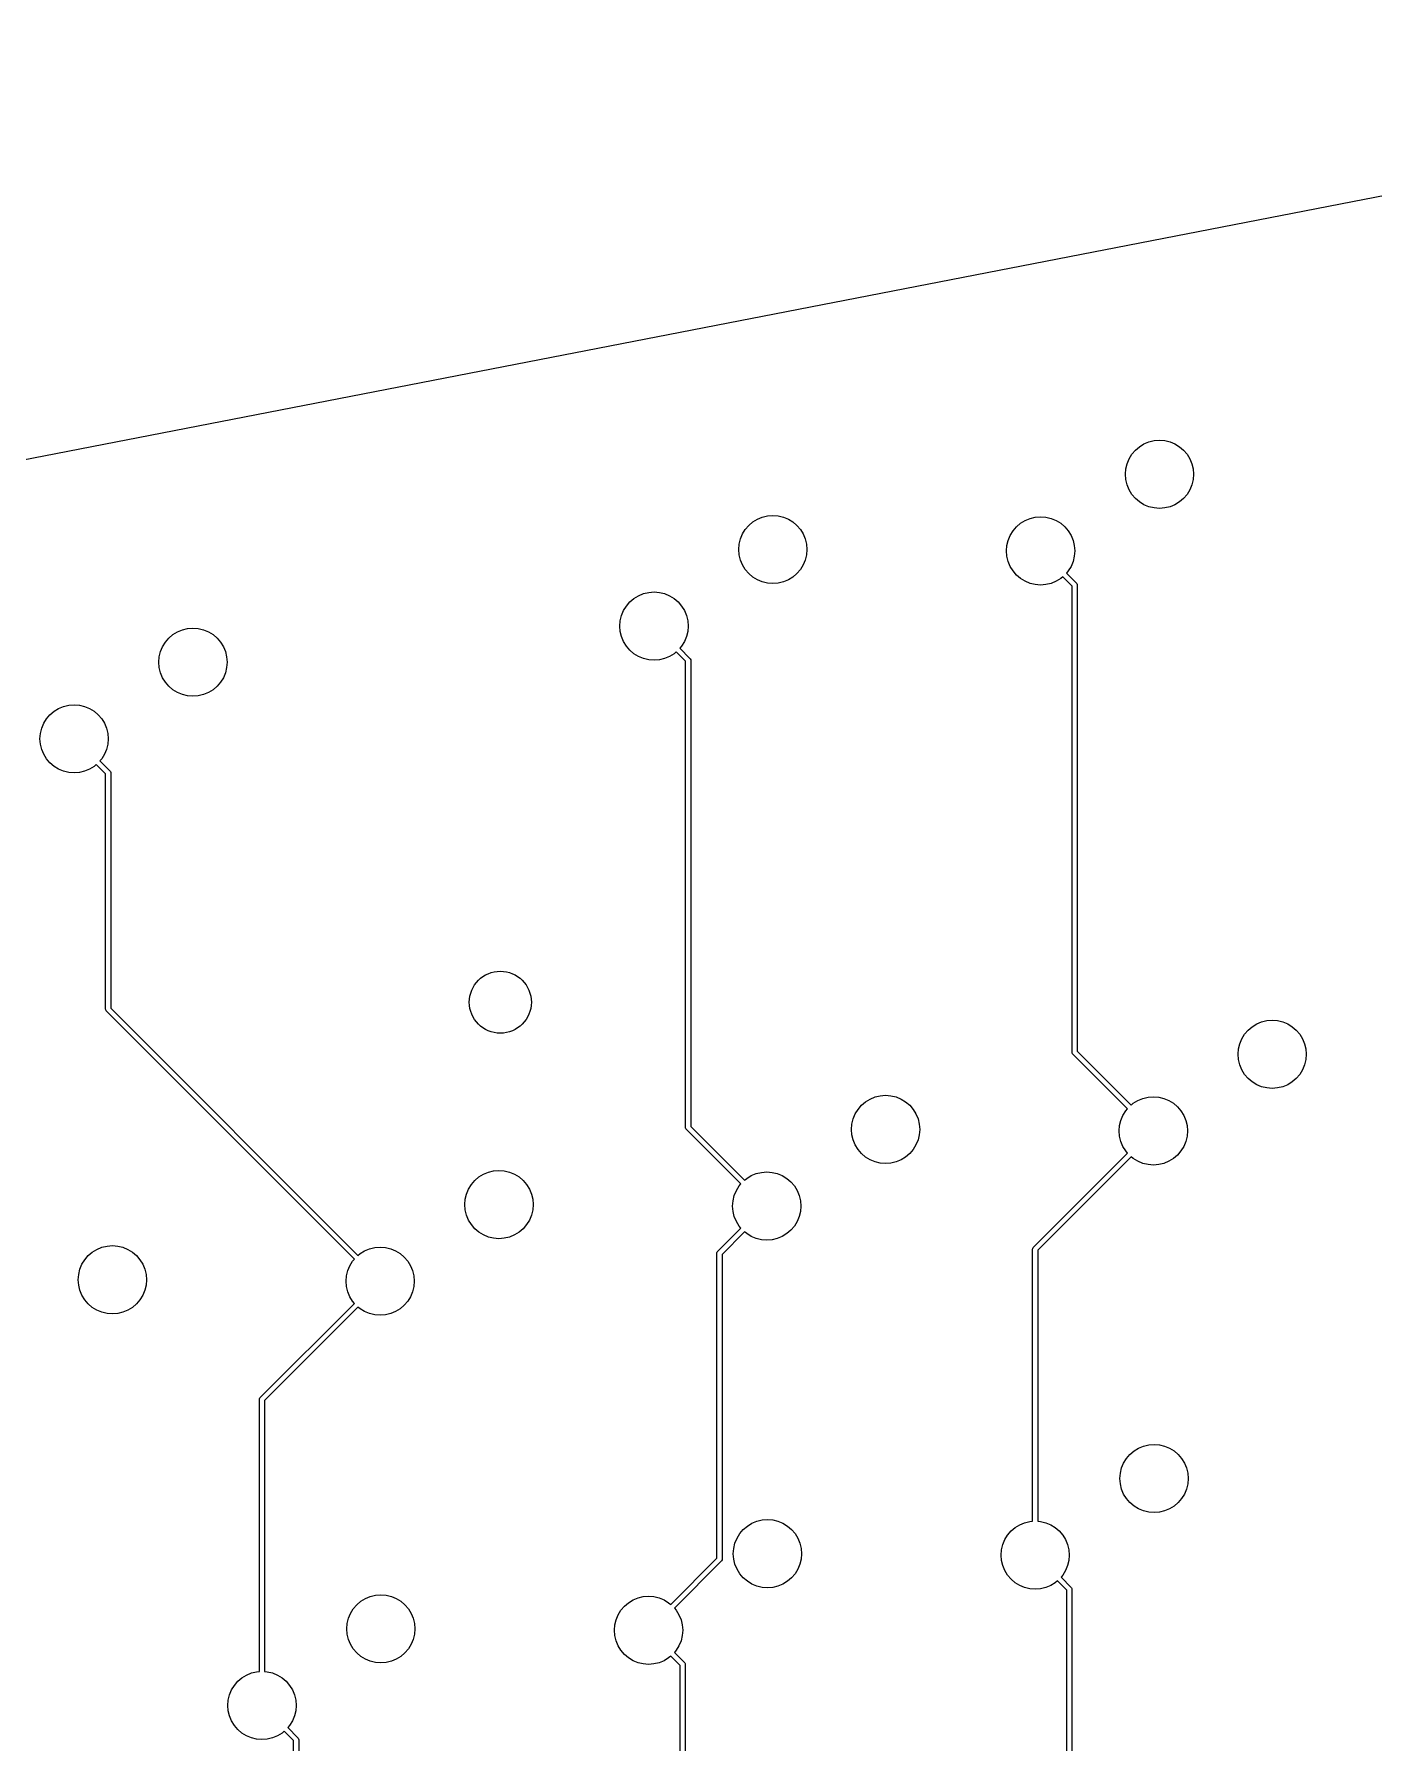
# Model space of a CAD drawing. Extents: x 101 to 518, y -308 to -134.
# Drawn here: x 319.3 to 384.1, y -217 to -134.4 of the extents above; entities that cross this region are included whole.
import ezdxf

# ---------------------------------------------------------------- set-up
doc = ezdxf.new("R2010")
doc.units = 0
doc.layers.add('BLACK', color=7, linetype='CONTINUOUS')

msp = doc.modelspace()

# ---------------------------------------------------------------- linework, layer by layer
at = {"layer": 'BLACK', "linetype": 'CONTINUOUS'}
for p, q in [((424.711961, -134.376322), (268.442894, -164.75692)), ((372.35798, -154.692751), (372.526132, -154.495871)), ((372.526132, -154.495871), (372.723012, -154.327719)), ((372.723012, -154.327719), (372.943774, -154.192436)), ((372.943774, -154.192436), (373.18298, -154.093354)), ((373.18298, -154.093354), (373.434741, -154.032911)), ((373.434741, -154.032911), (373.692858, -154.012597)), ((373.692858, -154.012597), (373.950975, -154.032911)), ((373.950975, -154.032911), (374.202736, -154.093354)), ((374.202736, -154.093354), (374.441942, -154.192436)), ((374.441942, -154.192436), (374.662704, -154.327719)), ((374.662704, -154.327719), (374.859584, -154.495871)), ((374.859584, -154.495871), (375.027736, -154.692751)), ((372.063172, -155.40448), (372.123615, -155.152719)), ((372.123615, -155.152719), (372.222697, -154.913513)), ((372.222697, -154.913513), (372.35798, -154.692751)), ((375.027736, -154.692751), (375.163019, -154.913513)), ((375.163019, -154.913513), (375.262101, -155.152719)), ((375.262101, -155.152719), (375.322544, -155.40448)), ((372.042858, -155.662597), (372.063172, -155.40448)), ((372.063172, -155.920714), (372.042858, -155.662597)), ((372.123615, -156.172475), (372.063172, -155.920714)), ((372.222697, -156.411681), (372.123615, -156.172475)), ((375.262101, -156.172475), (375.163019, -156.411681)), ((375.322544, -155.920714), (375.262101, -156.172475)), ((375.322544, -155.40448), (375.342858, -155.662597)), ((375.342858, -155.662597), (375.322544, -155.920714)), ((372.35798, -156.632443), (372.222697, -156.411681)), ((372.526132, -156.829323), (372.35798, -156.632443)), ((372.723012, -156.997475), (372.526132, -156.829323)), ((372.943774, -157.132758), (372.723012, -156.997475)), ((374.662704, -156.997475), (374.441942, -157.132758)), ((374.859584, -156.829323), (374.662704, -156.997475)), ((375.027736, -156.632443), (374.859584, -156.829323)), ((375.163019, -156.411681), (375.027736, -156.632443)), ((354.023014, -157.962631), (354.243776, -157.827348)), ((354.243776, -157.827348), (354.482982, -157.728266)), ((354.482982, -157.728266), (354.734743, -157.667823)), ((354.734743, -157.667823), (354.99286, -157.647509)), ((354.99286, -157.647509), (355.250977, -157.667823)), ((355.250977, -157.667823), (355.502738, -157.728266)), ((355.502738, -157.728266), (355.741944, -157.827348)), ((355.741944, -157.827348), (355.962706, -157.962631)), ((367.195097, -157.897406), (367.434303, -157.798324)), ((367.434303, -157.798324), (367.686064, -157.737881)), ((367.686064, -157.737881), (367.944181, -157.717567)), ((367.944181, -157.717567), (368.202298, -157.737881)), ((368.202298, -157.737881), (368.454059, -157.798324)), ((368.454059, -157.798324), (368.693265, -157.897406)), ((373.18298, -157.23184), (372.943774, -157.132758)), ((373.434741, -157.292283), (373.18298, -157.23184)), ((373.692858, -157.312597), (373.434741, -157.292283)), ((373.950975, -157.292283), (373.692858, -157.312597)), ((374.202736, -157.23184), (373.950975, -157.292283)), ((374.441942, -157.132758), (374.202736, -157.23184)), ((353.423617, -158.787631), (353.522699, -158.548425)), ((353.522699, -158.548425), (353.657982, -158.327663)), ((353.657982, -158.327663), (353.826134, -158.130783)), ((353.826134, -158.130783), (354.023014, -157.962631)), ((355.962706, -157.962631), (356.159586, -158.130783)), ((356.159586, -158.130783), (356.327738, -158.327663)), ((356.327738, -158.327663), (356.463021, -158.548425)), ((356.463021, -158.548425), (356.562103, -158.787631)), ((366.374938, -158.857689), (366.47402, -158.618483)), ((366.47402, -158.618483), (366.609303, -158.397721)), ((366.609303, -158.397721), (366.777455, -158.200841)), ((366.777455, -158.200841), (366.974335, -158.032689)), ((366.974335, -158.032689), (367.195097, -157.897406)), ((368.693265, -157.897406), (368.914027, -158.032689)), ((368.914027, -158.032689), (369.110907, -158.200841)), ((369.110907, -158.200841), (369.279059, -158.397721)), ((369.279059, -158.397721), (369.414342, -158.618483)), ((369.414342, -158.618483), (369.513424, -158.857689)), ((353.34286, -159.297509), (353.363174, -159.039392)), ((353.363174, -159.555626), (353.34286, -159.297509)), ((353.363174, -159.039392), (353.423617, -158.787631)), ((356.562103, -158.787631), (356.622546, -159.039392)), ((356.622546, -159.039392), (356.64286, -159.297509)), ((356.64286, -159.297509), (356.622546, -159.555626)), ((366.294181, -159.367567), (366.314495, -159.10945)), ((366.314495, -159.625684), (366.294181, -159.367567)), ((366.314495, -159.10945), (366.374938, -158.857689)), ((369.513424, -158.857689), (369.573867, -159.10945)), ((369.573867, -159.10945), (369.594181, -159.367567)), ((369.594181, -159.367567), (369.573867, -159.625684)), ((353.423617, -159.807387), (353.363174, -159.555626)), ((353.522699, -160.046593), (353.423617, -159.807387)), ((353.657982, -160.267355), (353.522699, -160.046593)), ((353.826134, -160.464235), (353.657982, -160.267355)), ((356.327738, -160.267355), (356.159586, -160.464235)), ((356.463021, -160.046593), (356.327738, -160.267355)), ((356.562103, -159.807387), (356.463021, -160.046593)), ((356.622546, -159.555626), (356.562103, -159.807387)), ((366.374938, -159.877445), (366.314495, -159.625684)), ((366.47402, -160.116651), (366.374938, -159.877445)), ((366.609303, -160.337413), (366.47402, -160.116651)), ((369.414342, -160.116651), (369.279059, -160.337413)), ((369.513424, -159.877445), (369.414342, -160.116651)), ((369.573867, -159.625684), (369.513424, -159.877445)), ((354.023014, -160.632387), (353.826134, -160.464235)), ((354.243776, -160.76767), (354.023014, -160.632387)), ((354.482982, -160.866752), (354.243776, -160.76767)), ((354.734743, -160.927195), (354.482982, -160.866752)), ((354.99286, -160.947509), (354.734743, -160.927195)), ((355.250977, -160.927195), (354.99286, -160.947509)), ((355.502738, -160.866752), (355.250977, -160.927195)), ((355.741944, -160.76767), (355.502738, -160.866752)), ((355.962706, -160.632387), (355.741944, -160.76767)), ((356.159586, -160.464235), (355.962706, -160.632387)), ((366.777455, -160.534293), (366.609303, -160.337413)), ((366.974335, -160.702445), (366.777455, -160.534293)), ((367.195097, -160.837728), (366.974335, -160.702445)), ((367.434303, -160.93681), (367.195097, -160.837728)), ((367.686064, -160.997253), (367.434303, -160.93681)), ((367.944181, -161.017567), (367.686064, -160.997253)), ((368.202298, -160.997253), (367.944181, -161.017567)), ((368.454059, -160.93681), (368.202298, -160.997253)), ((368.693265, -160.837728), (368.454059, -160.93681)), ((368.914027, -160.702445), (368.693265, -160.837728)), ((369.015562, -160.615725), (368.914027, -160.702445)), ((369.469181, -161.069343), (369.015562, -160.615725)), ((369.279059, -160.337413), (369.192339, -160.438948)), ((369.192339, -160.438948), (369.682569, -160.929178)), ((369.469181, -183.615197), (369.469181, -161.069343)), ((369.682569, -160.929178), (369.698114, -160.94812)), ((369.698114, -160.94812), (369.698115, -160.948121)), ((369.698115, -160.948121), (369.716779, -160.993181)), ((369.716779, -160.993181), (369.719181, -161.017567)), ((369.719181, -161.017567), (369.719181, -183.563421)), ((347.909305, -162.032633), (348.077457, -161.835753)), ((348.077457, -161.835753), (348.274337, -161.667601)), ((348.274337, -161.667601), (348.495099, -161.532318)), ((348.495099, -161.532318), (348.734305, -161.433236)), ((348.734305, -161.433236), (348.986066, -161.372793)), ((348.986066, -161.372793), (349.244183, -161.352479)), ((349.244183, -161.352479), (349.5023, -161.372793)), ((349.5023, -161.372793), (349.754061, -161.433236)), ((349.754061, -161.433236), (349.993267, -161.532318)), ((349.993267, -161.532318), (350.214029, -161.667601)), ((350.214029, -161.667601), (350.410909, -161.835753)), ((350.410909, -161.835753), (350.579061, -162.032633)), ((347.594183, -163.002479), (347.614497, -162.744362)), ((347.614497, -162.744362), (347.67494, -162.492601)), ((347.67494, -162.492601), (347.774022, -162.253395)), ((347.774022, -162.253395), (347.909305, -162.032633)), ((350.579061, -162.032633), (350.714344, -162.253395)), ((350.714344, -162.253395), (350.813426, -162.492601)), ((350.813426, -162.492601), (350.873869, -162.744362)), ((350.873869, -162.744362), (350.894183, -163.002479)), ((325.607985, -163.78003), (325.776137, -163.58315)), ((325.776137, -163.58315), (325.973017, -163.414998)), ((325.973017, -163.414998), (326.193779, -163.279715)), ((326.193779, -163.279715), (326.432985, -163.180633)), ((326.432985, -163.180633), (326.684746, -163.12019)), ((326.684746, -163.12019), (326.942863, -163.099876)), ((326.942863, -163.099876), (327.20098, -163.12019)), ((327.20098, -163.12019), (327.452741, -163.180633)), ((327.452741, -163.180633), (327.691947, -163.279715)), ((327.691947, -163.279715), (327.912709, -163.414998)), ((327.912709, -163.414998), (328.109589, -163.58315)), ((328.109589, -163.58315), (328.277741, -163.78003)), ((347.614497, -163.260596), (347.594183, -163.002479)), ((347.67494, -163.512357), (347.614497, -163.260596)), ((347.774022, -163.751563), (347.67494, -163.512357)), ((350.813426, -163.512357), (350.714344, -163.751563)), ((350.873869, -163.260596), (350.813426, -163.512357)), ((350.894183, -163.002479), (350.873869, -163.260596)), ((325.313177, -164.491759), (325.37362, -164.239998)), ((325.37362, -164.239998), (325.472702, -164.000792)), ((325.472702, -164.000792), (325.607985, -163.78003)), ((328.277741, -163.78003), (328.413024, -164.000792)), ((328.413024, -164.000792), (328.512106, -164.239998)), ((328.512106, -164.239998), (328.572549, -164.491759)), ((347.909305, -163.972325), (347.774022, -163.751563)), ((348.077457, -164.169205), (347.909305, -163.972325)), ((348.274337, -164.337357), (348.077457, -164.169205)), ((348.495099, -164.47264), (348.274337, -164.337357)), ((350.214029, -164.337357), (349.993267, -164.47264)), ((350.315564, -164.250637), (350.214029, -164.337357)), ((350.769183, -164.704255), (350.315564, -164.250637)), ((350.579061, -163.972325), (350.492341, -164.07386)), ((350.492341, -164.07386), (350.982571, -164.56409)), ((350.714344, -163.751563), (350.579061, -163.972325)), ((325.292863, -164.749876), (325.313177, -164.491759)), ((325.313177, -165.007993), (325.292863, -164.749876)), ((325.37362, -165.259754), (325.313177, -165.007993)), ((325.472702, -165.49896), (325.37362, -165.259754)), ((328.512106, -165.259754), (328.413024, -165.49896)), ((328.572549, -165.007993), (328.512106, -165.259754)), ((328.572549, -164.491759), (328.592863, -164.749876)), ((328.592863, -164.749876), (328.572549, -165.007993)), ((348.734305, -164.571722), (348.495099, -164.47264)), ((348.986066, -164.632165), (348.734305, -164.571722)), ((349.244183, -164.652479), (348.986066, -164.632165)), ((349.5023, -164.632165), (349.244183, -164.652479)), ((349.754061, -164.571722), (349.5023, -164.632165)), ((349.993267, -164.47264), (349.754061, -164.571722)), ((350.769183, -187.250109), (350.769183, -164.704255)), ((350.982571, -164.56409), (350.998116, -164.583032)), ((350.998116, -164.583032), (350.998117, -164.583033)), ((350.998117, -164.583033), (351.016781, -164.628093)), ((351.016781, -164.628093), (351.019183, -164.652479)), ((351.019183, -164.652479), (351.019183, -187.198333)), ((325.607985, -165.719722), (325.472702, -165.49896)), ((325.776137, -165.916602), (325.607985, -165.719722)), ((325.973017, -166.084754), (325.776137, -165.916602)), ((326.193779, -166.220037), (325.973017, -166.084754)), ((327.912709, -166.084754), (327.691947, -166.220037)), ((328.109589, -165.916602), (327.912709, -166.084754)), ((328.277741, -165.719722), (328.109589, -165.916602)), ((328.413024, -165.49896), (328.277741, -165.719722)), ((320.445102, -166.984685), (320.684308, -166.885603)), ((320.684308, -166.885603), (320.936069, -166.82516)), ((320.936069, -166.82516), (321.194186, -166.804846)), ((321.194186, -166.804846), (321.452303, -166.82516)), ((321.452303, -166.82516), (321.704064, -166.885603)), ((321.704064, -166.885603), (321.94327, -166.984685)), ((326.432985, -166.319119), (326.193779, -166.220037)), ((326.684746, -166.379562), (326.432985, -166.319119)), ((326.942863, -166.399876), (326.684746, -166.379562)), ((327.20098, -166.379562), (326.942863, -166.399876)), ((327.452741, -166.319119), (327.20098, -166.379562)), ((327.691947, -166.220037), (327.452741, -166.319119)), ((319.624943, -167.944968), (319.724025, -167.705762)), ((319.724025, -167.705762), (319.859308, -167.485)), ((319.859308, -167.485), (320.02746, -167.28812)), ((320.02746, -167.28812), (320.22434, -167.119968)), ((320.22434, -167.119968), (320.445102, -166.984685)), ((321.94327, -166.984685), (322.164032, -167.119968)), ((322.164032, -167.119968), (322.360912, -167.28812)), ((322.360912, -167.28812), (322.529064, -167.485)), ((322.529064, -167.485), (322.664347, -167.705762)), ((322.664347, -167.705762), (322.763429, -167.944968)), ((319.544186, -168.454846), (319.5645, -168.196729)), ((319.5645, -168.712963), (319.544186, -168.454846)), ((319.5645, -168.196729), (319.624943, -167.944968)), ((322.763429, -167.944968), (322.823872, -168.196729)), ((322.823872, -168.196729), (322.844186, -168.454846)), ((322.844186, -168.454846), (322.823872, -168.712963)), ((319.624943, -168.964724), (319.5645, -168.712963)), ((319.724025, -169.20393), (319.624943, -168.964724)), ((319.859308, -169.424692), (319.724025, -169.20393)), ((322.664347, -169.20393), (322.529064, -169.424692)), ((322.763429, -168.964724), (322.664347, -169.20393)), ((322.823872, -168.712963), (322.763429, -168.964724)), ((320.02746, -169.621572), (319.859308, -169.424692)), ((320.22434, -169.789724), (320.02746, -169.621572)), ((320.445102, -169.925007), (320.22434, -169.789724)), ((320.684308, -170.024089), (320.445102, -169.925007)), ((320.936069, -170.084532), (320.684308, -170.024089)), ((321.194186, -170.104846), (320.936069, -170.084532)), ((321.452303, -170.084532), (321.194186, -170.104846)), ((321.704064, -170.024089), (321.452303, -170.084532)), ((321.94327, -169.925007), (321.704064, -170.024089)), ((322.164032, -169.789724), (321.94327, -169.925007)), ((322.265567, -169.703004), (322.164032, -169.789724)), ((322.719186, -170.156622), (322.265567, -169.703004)), ((322.529064, -169.424692), (322.442344, -169.526227)), ((322.442344, -169.526227), (322.932574, -170.016457)), ((322.719186, -181.535021), (322.719186, -170.156622)), ((322.932574, -170.016457), (322.948119, -170.035399)), ((322.948119, -170.035399), (322.94812, -170.0354)), ((322.94812, -170.0354), (322.966784, -170.08046)), ((322.966784, -170.08046), (322.969186, -170.104846)), ((322.969186, -170.104846), (322.969186, -181.483244)), ((322.721588, -181.559407), (322.719186, -181.535021)), ((322.740252, -181.604467), (322.721588, -181.559407)), ((322.740257, -181.604472), (322.740252, -181.604467)), ((322.755798, -181.623409), (322.740257, -181.604472)), ((334.748393, -193.616005), (322.755798, -181.623409)), ((322.969186, -181.483244), (334.92517, -193.439228)), ((377.810347, -182.742748), (377.978499, -182.545868)), ((377.978499, -182.545868), (378.175379, -182.377716)), ((378.175379, -182.377716), (378.396141, -182.242433)), ((378.396141, -182.242433), (378.635347, -182.143351)), ((378.635347, -182.143351), (378.887108, -182.082908)), ((378.887108, -182.082908), (379.145225, -182.062594)), ((379.145225, -182.062594), (379.403342, -182.082908)), ((379.403342, -182.082908), (379.655103, -182.143351)), ((379.655103, -182.143351), (379.894309, -182.242433)), ((379.894309, -182.242433), (380.115071, -182.377716)), ((380.115071, -182.377716), (380.311951, -182.545868)), ((380.311951, -182.545868), (380.480103, -182.742748)), ((377.515539, -183.454477), (377.575982, -183.202716)), ((377.575982, -183.202716), (377.675064, -182.96351)), ((377.675064, -182.96351), (377.810347, -182.742748)), ((380.480103, -182.742748), (380.615386, -182.96351)), ((380.615386, -182.96351), (380.714468, -183.202716)), ((380.714468, -183.202716), (380.774911, -183.454477)), ((369.471583, -183.639583), (369.469181, -183.615197)), ((369.490247, -183.684643), (369.471583, -183.639583)), ((369.490252, -183.684648), (369.490247, -183.684643)), ((369.505793, -183.703585), (369.490252, -183.684648)), ((372.14839, -186.346182), (369.505793, -183.703585)), ((369.719181, -183.563421), (372.325166, -186.169406)), ((377.495225, -183.712594), (377.515539, -183.454477)), ((377.515539, -183.970711), (377.495225, -183.712594)), ((377.575982, -184.222472), (377.515539, -183.970711)), ((377.675064, -184.461678), (377.575982, -184.222472)), ((380.714468, -184.222472), (380.615386, -184.461678)), ((380.774911, -183.970711), (380.714468, -184.222472)), ((380.774911, -183.454477), (380.795225, -183.712594)), ((380.795225, -183.712594), (380.774911, -183.970711)), ((377.810347, -184.68244), (377.675064, -184.461678)), ((377.978499, -184.87932), (377.810347, -184.68244)), ((378.175379, -185.047472), (377.978499, -184.87932)), ((378.396141, -185.182755), (378.175379, -185.047472)), ((380.115071, -185.047472), (379.894309, -185.182755)), ((380.311951, -184.87932), (380.115071, -185.047472)), ((380.480103, -184.68244), (380.311951, -184.87932)), ((380.615386, -184.461678), (380.480103, -184.68244)), ((359.475381, -186.012628), (359.696143, -185.877345)), ((359.696143, -185.877345), (359.935349, -185.778263)), ((359.935349, -185.778263), (360.18711, -185.71782)), ((360.18711, -185.71782), (360.445227, -185.697506)), ((360.445227, -185.697506), (360.703344, -185.71782)), ((360.703344, -185.71782), (360.955105, -185.778263)), ((360.955105, -185.778263), (361.194311, -185.877345)), ((361.194311, -185.877345), (361.415073, -186.012628)), ((372.647464, -185.947403), (372.88667, -185.848321)), ((372.88667, -185.848321), (373.138431, -185.787878)), ((373.138431, -185.787878), (373.396548, -185.767564)), ((373.396548, -185.767564), (373.654665, -185.787878)), ((373.654665, -185.787878), (373.906426, -185.848321)), ((373.906426, -185.848321), (374.145632, -185.947403)), ((378.635347, -185.281837), (378.396141, -185.182755)), ((378.887108, -185.34228), (378.635347, -185.281837)), ((379.145225, -185.362594), (378.887108, -185.34228)), ((379.403342, -185.34228), (379.145225, -185.362594)), ((379.655103, -185.281837), (379.403342, -185.34228)), ((379.894309, -185.182755), (379.655103, -185.281837)), ((358.875984, -186.837628), (358.975066, -186.598422)), ((358.975066, -186.598422), (359.110349, -186.37766)), ((359.110349, -186.37766), (359.278501, -186.18078)), ((359.278501, -186.18078), (359.475381, -186.012628)), ((361.415073, -186.012628), (361.611953, -186.18078)), ((361.611953, -186.18078), (361.780105, -186.37766)), ((361.780105, -186.37766), (361.915388, -186.598422)), ((361.915388, -186.598422), (362.01447, -186.837628)), ((371.827305, -186.907686), (371.926387, -186.66848)), ((371.926387, -186.66848), (372.06167, -186.447718)), ((372.06167, -186.447718), (372.14839, -186.346182)), ((372.325166, -186.169406), (372.426702, -186.082686)), ((372.426702, -186.082686), (372.647464, -185.947403)), ((374.145632, -185.947403), (374.366394, -186.082686)), ((374.366394, -186.082686), (374.563274, -186.250838)), ((374.563274, -186.250838), (374.731426, -186.447718)), ((374.731426, -186.447718), (374.866709, -186.66848)), ((374.866709, -186.66848), (374.965791, -186.907686)), ((350.771585, -187.274495), (350.769183, -187.250109)), ((350.790249, -187.319555), (350.771585, -187.274495)), ((350.790254, -187.31956), (350.790249, -187.319555)), ((350.805795, -187.338497), (350.790254, -187.31956)), ((353.448392, -189.981094), (350.805795, -187.338497)), ((351.019183, -187.198333), (353.625168, -189.804318)), ((358.795227, -187.347506), (358.815541, -187.089389)), ((358.815541, -187.605623), (358.795227, -187.347506)), ((358.815541, -187.089389), (358.875984, -186.837628)), ((362.01447, -186.837628), (362.074913, -187.089389)), ((362.074913, -187.089389), (362.095227, -187.347506)), ((362.095227, -187.347506), (362.074913, -187.605623)), ((371.746548, -187.417564), (371.766862, -187.159447)), ((371.766862, -187.675681), (371.746548, -187.417564)), ((371.766862, -187.159447), (371.827305, -186.907686)), ((374.965791, -186.907686), (375.026234, -187.159447)), ((375.026234, -187.159447), (375.046548, -187.417564)), ((375.046548, -187.417564), (375.026234, -187.675681)), ((358.875984, -187.857384), (358.815541, -187.605623)), ((358.975066, -188.09659), (358.875984, -187.857384)), ((359.110349, -188.317352), (358.975066, -188.09659)), ((359.278501, -188.514232), (359.110349, -188.317352)), ((361.780105, -188.317352), (361.611953, -188.514232)), ((361.915388, -188.09659), (361.780105, -188.317352)), ((362.01447, -187.857384), (361.915388, -188.09659)), ((362.074913, -187.605623), (362.01447, -187.857384)), ((371.827305, -187.927442), (371.766862, -187.675681)), ((371.926387, -188.166648), (371.827305, -187.927442)), ((372.06167, -188.38741), (371.926387, -188.166648)), ((372.14839, -188.488945), (372.06167, -188.38741)), ((374.731426, -188.38741), (374.563274, -188.58429)), ((374.866709, -188.166648), (374.731426, -188.38741)), ((374.965791, -187.927442), (374.866709, -188.166648)), ((375.026234, -187.675681), (374.965791, -187.927442)), ((359.475381, -188.682384), (359.278501, -188.514232)), ((359.696143, -188.817667), (359.475381, -188.682384)), ((359.935349, -188.916749), (359.696143, -188.817667)), ((360.18711, -188.977192), (359.935349, -188.916749)), ((360.445227, -188.997506), (360.18711, -188.977192)), ((360.703344, -188.977192), (360.445227, -188.997506)), ((360.955105, -188.916749), (360.703344, -188.977192)), ((361.194311, -188.817667), (360.955105, -188.916749)), ((361.415073, -188.682384), (361.194311, -188.817667)), ((361.611953, -188.514232), (361.415073, -188.682384)), ((367.593072, -193.044264), (372.14839, -188.488945)), ((372.325166, -188.665721), (367.80646, -193.184428)), ((372.426702, -188.752442), (372.325166, -188.665721)), ((372.647464, -188.887725), (372.426702, -188.752442)), ((372.88667, -188.986807), (372.647464, -188.887725)), ((373.138431, -189.04725), (372.88667, -188.986807)), ((373.396548, -189.067564), (373.138431, -189.04725)), ((373.654665, -189.04725), (373.396548, -189.067564)), ((373.906426, -188.986807), (373.654665, -189.04725)), ((374.145632, -188.887725), (373.906426, -188.986807)), ((374.366394, -188.752442), (374.145632, -188.887725)), ((374.563274, -188.58429), (374.366394, -188.752442)), ((340.275068, -190.233333), (340.410351, -190.012571)), ((340.410351, -190.012571), (340.578503, -189.815691)), ((340.578503, -189.815691), (340.775383, -189.647539)), ((340.775383, -189.647539), (340.996145, -189.512256)), ((340.996145, -189.512256), (341.235351, -189.413174)), ((341.235351, -189.413174), (341.487112, -189.352731)), ((341.487112, -189.352731), (341.745229, -189.332417)), ((341.745229, -189.332417), (342.003346, -189.352731)), ((342.003346, -189.352731), (342.255107, -189.413174)), ((342.255107, -189.413174), (342.494313, -189.512256)), ((342.494313, -189.512256), (342.715075, -189.647539)), ((342.715075, -189.647539), (342.911955, -189.815691)), ((342.911955, -189.815691), (343.080107, -190.012571)), ((343.080107, -190.012571), (343.21539, -190.233333)), ((353.361672, -190.08263), (353.448392, -189.981094)), ((353.625168, -189.804318), (353.726704, -189.717598)), ((353.726704, -189.717598), (353.947466, -189.582315)), ((353.947466, -189.582315), (354.186672, -189.483233)), ((354.186672, -189.483233), (354.438433, -189.42279)), ((354.438433, -189.42279), (354.69655, -189.402476)), ((354.69655, -189.402476), (354.954667, -189.42279)), ((354.954667, -189.42279), (355.206428, -189.483233)), ((355.206428, -189.483233), (355.445634, -189.582315)), ((355.445634, -189.582315), (355.666396, -189.717598)), ((355.666396, -189.717598), (355.863276, -189.88575)), ((355.863276, -189.88575), (356.031428, -190.08263)), ((340.095229, -190.982417), (340.115543, -190.7243)), ((340.115543, -190.7243), (340.175986, -190.472539)), ((340.175986, -190.472539), (340.275068, -190.233333)), ((343.21539, -190.233333), (343.314472, -190.472539)), ((343.314472, -190.472539), (343.374915, -190.7243)), ((343.374915, -190.7243), (343.395229, -190.982417)), ((353.04655, -191.052476), (353.066864, -190.794359)), ((353.066864, -190.794359), (353.127307, -190.542598)), ((353.127307, -190.542598), (353.226389, -190.303392)), ((353.226389, -190.303392), (353.361672, -190.08263)), ((356.031428, -190.08263), (356.166711, -190.303392)), ((356.166711, -190.303392), (356.265793, -190.542598)), ((356.265793, -190.542598), (356.326236, -190.794359)), ((356.326236, -190.794359), (356.34655, -191.052476)), ((340.115543, -191.240534), (340.095229, -190.982417)), ((340.175986, -191.492295), (340.115543, -191.240534)), ((340.275068, -191.731501), (340.175986, -191.492295)), ((343.314472, -191.492295), (343.21539, -191.731501)), ((343.374915, -191.240534), (343.314472, -191.492295)), ((343.395229, -190.982417), (343.374915, -191.240534)), ((353.066864, -191.310593), (353.04655, -191.052476)), ((353.127307, -191.562354), (353.066864, -191.310593)), ((353.226389, -191.80156), (353.127307, -191.562354)), ((356.265793, -191.562354), (356.166711, -191.80156)), ((356.326236, -191.310593), (356.265793, -191.562354)), ((356.34655, -191.052476), (356.326236, -191.310593)), ((340.410351, -191.952263), (340.275068, -191.731501)), ((340.578503, -192.149143), (340.410351, -191.952263)), ((340.775383, -192.317295), (340.578503, -192.149143)), ((340.996145, -192.452578), (340.775383, -192.317295)), ((341.235351, -192.55166), (340.996145, -192.452578)), ((342.494313, -192.452578), (342.255107, -192.55166)), ((342.715075, -192.317295), (342.494313, -192.452578)), ((342.911955, -192.149143), (342.715075, -192.317295)), ((343.080107, -191.952263), (342.911955, -192.149143)), ((343.21539, -191.731501), (343.080107, -191.952263)), ((352.321352, -193.250898), (353.448391, -192.123857)), ((353.625168, -192.300634), (352.53474, -193.391062)), ((353.361672, -192.022322), (353.226389, -191.80156)), ((353.448391, -192.123857), (353.361672, -192.022322)), ((353.726704, -192.387354), (353.625168, -192.300634)), ((353.947466, -192.522637), (353.726704, -192.387354)), ((354.186672, -192.621719), (353.947466, -192.522637)), ((355.445634, -192.522637), (355.206428, -192.621719)), ((355.666396, -192.387354), (355.445634, -192.522637)), ((355.863276, -192.219202), (355.666396, -192.387354)), ((356.031428, -192.022322), (355.863276, -192.219202)), ((356.166711, -191.80156), (356.031428, -192.022322)), ((321.878505, -193.450602), (322.075385, -193.28245)), ((322.075385, -193.28245), (322.296147, -193.147167)), ((322.296147, -193.147167), (322.535353, -193.048085)), ((322.535353, -193.048085), (322.787114, -192.987642)), ((322.787114, -192.987642), (323.045231, -192.967328)), ((323.045231, -192.967328), (323.303348, -192.987642)), ((323.303348, -192.987642), (323.555109, -193.048085)), ((323.555109, -193.048085), (323.794315, -193.147167)), ((323.794315, -193.147167), (324.015077, -193.28245)), ((324.015077, -193.28245), (324.211957, -193.450602)), ((334.92517, -193.439228), (335.026706, -193.352509)), ((335.026706, -193.352509), (335.247468, -193.217226)), ((335.247468, -193.217226), (335.486674, -193.118144)), ((335.486674, -193.118144), (335.738435, -193.057701)), ((335.738435, -193.057701), (335.996552, -193.037387)), ((335.996552, -193.037387), (336.254669, -193.057701)), ((336.254669, -193.057701), (336.50643, -193.118144)), ((336.50643, -193.118144), (336.745636, -193.217226)), ((336.745636, -193.217226), (336.966398, -193.352509)), ((336.966398, -193.352509), (337.163278, -193.520661)), ((341.487112, -192.612103), (341.235351, -192.55166)), ((341.745229, -192.632417), (341.487112, -192.612103)), ((342.003346, -192.612103), (341.745229, -192.632417)), ((342.255107, -192.55166), (342.003346, -192.612103)), ((352.28474, -193.339286), (352.287142, -193.3149)), ((352.28474, -208.089874), (352.28474, -193.339286)), ((352.287142, -193.3149), (352.305806, -193.26984)), ((352.305806, -193.26984), (352.305811, -193.269834)), ((352.305811, -193.269834), (352.321352, -193.250898)), ((354.438433, -192.682162), (354.186672, -192.621719)), ((354.69655, -192.702476), (354.438433, -192.682162)), ((354.954667, -192.682162), (354.69655, -192.702476)), ((355.206428, -192.621719), (354.954667, -192.682162)), ((367.55646, -193.132652), (367.558862, -193.108266)), ((367.55646, -206.294855), (367.55646, -193.132652)), ((367.558862, -193.108266), (367.577526, -193.063206)), ((367.577526, -193.063206), (367.577531, -193.0632)), ((367.577531, -193.0632), (367.593072, -193.044264)), ((367.80646, -193.184428), (367.80646, -206.294855)), ((321.415545, -194.359211), (321.475988, -194.10745)), ((321.475988, -194.10745), (321.57507, -193.868244)), ((321.57507, -193.868244), (321.710353, -193.647482)), ((321.710353, -193.647482), (321.878505, -193.450602)), ((324.211957, -193.450602), (324.380109, -193.647482)), ((324.380109, -193.647482), (324.515392, -193.868244)), ((324.515392, -193.868244), (324.614474, -194.10745)), ((324.614474, -194.10745), (324.674917, -194.359211)), ((334.366866, -194.42927), (334.427309, -194.177509)), ((334.427309, -194.177509), (334.526391, -193.938303)), ((334.526391, -193.938303), (334.661674, -193.717541)), ((334.661674, -193.717541), (334.748393, -193.616005)), ((337.163278, -193.520661), (337.33143, -193.717541)), ((337.33143, -193.717541), (337.466713, -193.938303)), ((337.466713, -193.938303), (337.565795, -194.177509)), ((337.565795, -194.177509), (337.626238, -194.42927)), ((352.53474, -193.391062), (352.53474, -208.141651)), ((321.395231, -194.617328), (321.415545, -194.359211)), ((321.415545, -194.875445), (321.395231, -194.617328)), ((321.475988, -195.127206), (321.415545, -194.875445)), ((324.674917, -194.875445), (324.614474, -195.127206)), ((324.674917, -194.359211), (324.695231, -194.617328)), ((324.695231, -194.617328), (324.674917, -194.875445)), ((334.346552, -194.687387), (334.366866, -194.42927)), ((334.366866, -194.945504), (334.346552, -194.687387)), ((334.427309, -195.197265), (334.366866, -194.945504)), ((337.626238, -194.945504), (337.565795, -195.197265)), ((337.626238, -194.42927), (337.646552, -194.687387)), ((337.646552, -194.687387), (337.626238, -194.945504)), ((321.57507, -195.366412), (321.475988, -195.127206)), ((321.710353, -195.587174), (321.57507, -195.366412)), ((321.878505, -195.784054), (321.710353, -195.587174)), ((322.075385, -195.952206), (321.878505, -195.784054)), ((324.211957, -195.784054), (324.015077, -195.952206)), ((324.380109, -195.587174), (324.211957, -195.784054)), ((324.515392, -195.366412), (324.380109, -195.587174)), ((324.614474, -195.127206), (324.515392, -195.366412)), ((330.193077, -200.314086), (334.748393, -195.758768)), ((334.526391, -195.436471), (334.427309, -195.197265)), ((334.661674, -195.657233), (334.526391, -195.436471)), ((334.748393, -195.758768), (334.661674, -195.657233)), ((337.33143, -195.657233), (337.163278, -195.854113)), ((337.466713, -195.436471), (337.33143, -195.657233)), ((337.565795, -195.197265), (337.466713, -195.436471)), ((322.296147, -196.087489), (322.075385, -195.952206)), ((322.535353, -196.186571), (322.296147, -196.087489)), ((322.787114, -196.247014), (322.535353, -196.186571)), ((323.045231, -196.267328), (322.787114, -196.247014)), ((323.303348, -196.247014), (323.045231, -196.267328)), ((323.555109, -196.186571), (323.303348, -196.247014)), ((323.794315, -196.087489), (323.555109, -196.186571)), ((324.015077, -195.952206), (323.794315, -196.087489)), ((334.92517, -195.935545), (330.406465, -200.45425)), ((335.026706, -196.022265), (334.92517, -195.935545)), ((335.247468, -196.157548), (335.026706, -196.022265)), ((335.486674, -196.25663), (335.247468, -196.157548)), ((335.738435, -196.317073), (335.486674, -196.25663)), ((335.996552, -196.337387), (335.738435, -196.317073)), ((336.254669, -196.317073), (335.996552, -196.337387)), ((336.50643, -196.25663), (336.254669, -196.317073)), ((336.745636, -196.157548), (336.50643, -196.25663)), ((336.966398, -196.022265), (336.745636, -196.157548)), ((337.163278, -195.854113), (336.966398, -196.022265)), ((330.156465, -200.402474), (330.158867, -200.378088)), ((330.156465, -213.564677), (330.156465, -200.402474)), ((330.158867, -200.378088), (330.177531, -200.333028)), ((330.177531, -200.333028), (330.177536, -200.333022)), ((330.177536, -200.333022), (330.193077, -200.314086)), ((330.406465, -200.45425), (330.406465, -213.564677)), ((371.959976, -203.480964), (372.095259, -203.260202)), ((372.095259, -203.260202), (372.263411, -203.063322)), ((372.263411, -203.063322), (372.460291, -202.89517)), ((372.460291, -202.89517), (372.681053, -202.759887)), ((372.681053, -202.759887), (372.920259, -202.660805)), ((372.920259, -202.660805), (373.17202, -202.600362)), ((373.17202, -202.600362), (373.430137, -202.580048)), ((373.430137, -202.580048), (373.688254, -202.600362)), ((373.688254, -202.600362), (373.940015, -202.660805)), ((373.940015, -202.660805), (374.179221, -202.759887)), ((374.179221, -202.759887), (374.399983, -202.89517)), ((374.399983, -202.89517), (374.596863, -203.063322)), ((374.596863, -203.063322), (374.765015, -203.260202)), ((374.765015, -203.260202), (374.900298, -203.480964)), ((371.780137, -204.230048), (371.800451, -203.971931)), ((371.800451, -203.971931), (371.860894, -203.72017)), ((371.860894, -203.72017), (371.959976, -203.480964)), ((374.900298, -203.480964), (374.99938, -203.72017)), ((374.99938, -203.72017), (375.059823, -203.971931)), ((375.059823, -203.971931), (375.080137, -204.230048)), ((371.800451, -204.488165), (371.780137, -204.230048)), ((371.860894, -204.739926), (371.800451, -204.488165)), ((371.959976, -204.979132), (371.860894, -204.739926)), ((374.99938, -204.739926), (374.900298, -204.979132)), ((375.059823, -204.488165), (374.99938, -204.739926)), ((375.080137, -204.230048), (375.059823, -204.488165)), ((372.095259, -205.199894), (371.959976, -204.979132)), ((372.263411, -205.396774), (372.095259, -205.199894)), ((372.460291, -205.564926), (372.263411, -205.396774)), ((372.681053, -205.700209), (372.460291, -205.564926)), ((372.920259, -205.799291), (372.681053, -205.700209)), ((374.179221, -205.700209), (373.940015, -205.799291)), ((374.399983, -205.564926), (374.179221, -205.700209)), ((374.596863, -205.396774), (374.399983, -205.564926)), ((374.765015, -205.199894), (374.596863, -205.396774)), ((374.900298, -204.979132), (374.765015, -205.199894)), ((353.563413, -206.698233), (353.760293, -206.530081)), ((353.760293, -206.530081), (353.981055, -206.394798)), ((353.981055, -206.394798), (354.220261, -206.295716)), ((354.220261, -206.295716), (354.472022, -206.235273)), ((354.472022, -206.235273), (354.730139, -206.214959)), ((354.730139, -206.214959), (354.988256, -206.235273)), ((354.988256, -206.235273), (355.240017, -206.295716)), ((355.240017, -206.295716), (355.479223, -206.394798)), ((355.479223, -206.394798), (355.699985, -206.530081)), ((355.699985, -206.530081), (355.896865, -206.698233)), ((366.711614, -206.60014), (366.932376, -206.464857)), ((366.932376, -206.464857), (367.171582, -206.365775)), ((367.171582, -206.365775), (367.423343, -206.305332)), ((367.423343, -206.305332), (367.55646, -206.294855)), ((367.80646, -206.294855), (367.939577, -206.305332)), ((367.939577, -206.305332), (368.191338, -206.365775)), ((368.191338, -206.365775), (368.430544, -206.464857)), ((368.430544, -206.464857), (368.651306, -206.60014)), ((373.17202, -205.859734), (372.920259, -205.799291)), ((373.430137, -205.880048), (373.17202, -205.859734)), ((373.688254, -205.859734), (373.430137, -205.880048)), ((373.940015, -205.799291), (373.688254, -205.859734)), ((353.100453, -207.606842), (353.160896, -207.355081)), ((353.160896, -207.355081), (353.259978, -207.115875)), ((353.259978, -207.115875), (353.395261, -206.895113)), ((353.395261, -206.895113), (353.563413, -206.698233)), ((355.896865, -206.698233), (356.065017, -206.895113)), ((356.065017, -206.895113), (356.2003, -207.115875)), ((356.2003, -207.115875), (356.299382, -207.355081)), ((356.299382, -207.355081), (356.359825, -207.606842)), ((366.112217, -207.42514), (366.211299, -207.185934)), ((366.211299, -207.185934), (366.346582, -206.965172)), ((366.346582, -206.965172), (366.514734, -206.768292)), ((366.514734, -206.768292), (366.711614, -206.60014)), ((368.651306, -206.60014), (368.848186, -206.768292)), ((368.848186, -206.768292), (369.016338, -206.965172)), ((369.016338, -206.965172), (369.151621, -207.185934)), ((369.151621, -207.185934), (369.250703, -207.42514)), ((350.052843, -210.32177), (352.28474, -208.089874)), ((352.498128, -208.23004), (350.22962, -210.498547)), ((352.513673, -208.211098), (352.498128, -208.23004)), ((352.513674, -208.211097), (352.513673, -208.211098)), ((352.532338, -208.166037), (352.513674, -208.211097)), ((352.53474, -208.141651), (352.532338, -208.166037)), ((353.080139, -207.864959), (353.100453, -207.606842)), ((353.100453, -208.123076), (353.080139, -207.864959)), ((353.160896, -208.374837), (353.100453, -208.123076)), ((356.359825, -208.123076), (356.299382, -208.374837)), ((356.359825, -207.606842), (356.380139, -207.864959)), ((356.380139, -207.864959), (356.359825, -208.123076)), ((366.03146, -207.935018), (366.051774, -207.676901)), ((366.051774, -208.193135), (366.03146, -207.935018)), ((366.051774, -207.676901), (366.112217, -207.42514)), ((366.112217, -208.444896), (366.051774, -208.193135)), ((369.250703, -207.42514), (369.311146, -207.676901)), ((369.311146, -208.193135), (369.250703, -208.444896)), ((369.311146, -207.676901), (369.33146, -207.935018)), ((369.33146, -207.935018), (369.311146, -208.193135)), ((353.259978, -208.614043), (353.160896, -208.374837)), ((353.395261, -208.834805), (353.259978, -208.614043)), ((353.563413, -209.031685), (353.395261, -208.834805)), ((353.760293, -209.199837), (353.563413, -209.031685)), ((355.896865, -209.031685), (355.699985, -209.199837)), ((356.065017, -208.834805), (355.896865, -209.031685)), ((356.2003, -208.614043), (356.065017, -208.834805)), ((356.299382, -208.374837), (356.2003, -208.614043)), ((366.211299, -208.684102), (366.112217, -208.444896)), ((366.346582, -208.904864), (366.211299, -208.684102)), ((366.514734, -209.101744), (366.346582, -208.904864)), ((369.016338, -208.904864), (368.929618, -209.006399)), ((368.929618, -209.006399), (369.419848, -209.496629)), ((369.151621, -208.684102), (369.016338, -208.904864)), ((369.250703, -208.444896), (369.151621, -208.684102)), ((335.520264, -209.930627), (335.772025, -209.870184)), ((335.772025, -209.870184), (336.030142, -209.84987)), ((336.030142, -209.84987), (336.288259, -209.870184)), ((336.288259, -209.870184), (336.54002, -209.930627)), ((353.981055, -209.33512), (353.760293, -209.199837)), ((354.220261, -209.434202), (353.981055, -209.33512)), ((354.472022, -209.494645), (354.220261, -209.434202)), ((354.730139, -209.514959), (354.472022, -209.494645)), ((354.988256, -209.494645), (354.730139, -209.514959)), ((355.240017, -209.434202), (354.988256, -209.494645)), ((355.479223, -209.33512), (355.240017, -209.434202)), ((355.699985, -209.199837), (355.479223, -209.33512)), ((366.711614, -209.269896), (366.514734, -209.101744)), ((366.932376, -209.405179), (366.711614, -209.269896)), ((367.171582, -209.504261), (366.932376, -209.405179)), ((367.423343, -209.564704), (367.171582, -209.504261)), ((367.68146, -209.585018), (367.423343, -209.564704)), ((367.939577, -209.564704), (367.68146, -209.585018)), ((368.191338, -209.504261), (367.939577, -209.564704)), ((368.430544, -209.405179), (368.191338, -209.504261)), ((368.651306, -209.269896), (368.430544, -209.405179)), ((368.752841, -209.183176), (368.651306, -209.269896)), ((369.20646, -209.636794), (368.752841, -209.183176)), ((369.20646, -219.066377), (369.20646, -209.636794)), ((369.419848, -209.496629), (369.435393, -209.515571)), ((369.435393, -209.515571), (369.435394, -209.515572)), ((369.435394, -209.515572), (369.446326, -209.541967)), ((369.446326, -209.541967), (369.451531, -209.554532)), ((369.451531, -209.554532), (369.454058, -209.560632)), ((369.454058, -209.560632), (369.45646, -209.585018)), ((369.45646, -209.585018), (369.45646, -219.0146)), ((334.559981, -210.750786), (334.695264, -210.530024)), ((334.695264, -210.530024), (334.863416, -210.333144)), ((334.863416, -210.333144), (335.060296, -210.164992)), ((335.060296, -210.164992), (335.281058, -210.029709)), ((335.281058, -210.029709), (335.520264, -209.930627)), ((336.54002, -209.930627), (336.779226, -210.029709)), ((336.779226, -210.029709), (336.999988, -210.164992)), ((336.999988, -210.164992), (337.196868, -210.333144)), ((337.196868, -210.333144), (337.36502, -210.530024)), ((337.36502, -210.530024), (337.500303, -210.750786)), ((347.511301, -210.820845), (347.646584, -210.600083)), ((347.646584, -210.600083), (347.814736, -210.403203)), ((347.814736, -210.403203), (348.011616, -210.235051)), ((348.011616, -210.235051), (348.232378, -210.099768)), ((348.232378, -210.099768), (348.471584, -210.000686)), ((348.471584, -210.000686), (348.723345, -209.940243)), ((348.723345, -209.940243), (348.981462, -209.919929)), ((348.981462, -209.919929), (349.239579, -209.940243)), ((349.239579, -209.940243), (349.49134, -210.000686)), ((349.49134, -210.000686), (349.730546, -210.099768)), ((349.730546, -210.099768), (349.951308, -210.235051)), ((349.951308, -210.235051), (350.052843, -210.32177)), ((350.22962, -210.498547), (350.31634, -210.600083)), ((350.31634, -210.600083), (350.451623, -210.820845)), ((334.380142, -211.49987), (334.400456, -211.241753)), ((334.400456, -211.757987), (334.380142, -211.49987)), ((334.400456, -211.241753), (334.460899, -210.989992)), ((334.460899, -210.989992), (334.559981, -210.750786)), ((337.500303, -210.750786), (337.599385, -210.989992)), ((337.599385, -210.989992), (337.659828, -211.241753)), ((337.659828, -211.241753), (337.680142, -211.49987)), ((337.680142, -211.49987), (337.659828, -211.757987)), ((347.331462, -211.569929), (347.351776, -211.311812)), ((347.351776, -211.311812), (347.412219, -211.060051)), ((347.412219, -211.060051), (347.511301, -210.820845)), ((350.451623, -210.820845), (350.550705, -211.060051)), ((350.550705, -211.060051), (350.611148, -211.311812)), ((350.611148, -211.311812), (350.631462, -211.569929)), ((334.460899, -212.009748), (334.400456, -211.757987)), ((334.559981, -212.248954), (334.460899, -212.009748)), ((334.695264, -212.469716), (334.559981, -212.248954)), ((337.500303, -212.248954), (337.36502, -212.469716)), ((337.599385, -212.009748), (337.500303, -212.248954)), ((337.659828, -211.757987), (337.599385, -212.009748)), ((347.351776, -211.828046), (347.331462, -211.569929)), ((347.412219, -212.079807), (347.351776, -211.828046)), ((347.511301, -212.319013), (347.412219, -212.079807)), ((347.646584, -212.539775), (347.511301, -212.319013)), ((350.451623, -212.319013), (350.31634, -212.539775)), ((350.550705, -212.079807), (350.451623, -212.319013)), ((350.611148, -211.828046), (350.550705, -212.079807)), ((350.631462, -211.569929), (350.611148, -211.828046)), ((334.863416, -212.666596), (334.695264, -212.469716)), ((335.060296, -212.834748), (334.863416, -212.666596)), ((335.281058, -212.970031), (335.060296, -212.834748)), ((335.520264, -213.069113), (335.281058, -212.970031)), ((335.772025, -213.129556), (335.520264, -213.069113)), ((336.030142, -213.14987), (335.772025, -213.129556)), ((336.288259, -213.129556), (336.030142, -213.14987)), ((336.54002, -213.069113), (336.288259, -213.129556)), ((336.779226, -212.970031), (336.54002, -213.069113)), ((336.999988, -212.834748), (336.779226, -212.970031)), ((337.196868, -212.666596), (336.999988, -212.834748)), ((337.36502, -212.469716), (337.196868, -212.666596)), ((347.814736, -212.736655), (347.646584, -212.539775)), ((348.011616, -212.904807), (347.814736, -212.736655)), ((348.232378, -213.04009), (348.011616, -212.904807)), ((348.471584, -213.139172), (348.232378, -213.04009)), ((348.723345, -213.199615), (348.471584, -213.139172)), ((348.981462, -213.219929), (348.723345, -213.199615)), ((349.239579, -213.199615), (348.981462, -213.219929)), ((349.49134, -213.139172), (349.239579, -213.199615)), ((349.730546, -213.04009), (349.49134, -213.139172)), ((349.951308, -212.904807), (349.730546, -213.04009)), ((350.052843, -212.818087), (349.951308, -212.904807)), ((350.506462, -213.271705), (350.052843, -212.818087)), ((350.31634, -212.539775), (350.22962, -212.64131)), ((350.22962, -212.64131), (350.71985, -213.13154)), ((350.71985, -213.13154), (350.735395, -213.150482)), ((350.735395, -213.150482), (350.735396, -213.150483)), ((350.735396, -213.150483), (350.743056, -213.168976)), ((350.743056, -213.168976), (350.751533, -213.189443)), ((350.751533, -213.189443), (350.75406, -213.195543)), ((350.75406, -213.195543), (350.756462, -213.219929)), ((329.114739, -214.038114), (329.311619, -213.869962)), ((329.311619, -213.869962), (329.532381, -213.734679)), ((329.532381, -213.734679), (329.771587, -213.635597)), ((329.771587, -213.635597), (330.023348, -213.575154)), ((330.023348, -213.575154), (330.156465, -213.564677)), ((330.406465, -213.564677), (330.539582, -213.575154)), ((330.539582, -213.575154), (330.791343, -213.635597)), ((330.791343, -213.635597), (331.030549, -213.734679)), ((331.030549, -213.734679), (331.251311, -213.869962)), ((331.251311, -213.869962), (331.448191, -214.038114)), ((350.506462, -222.701288), (350.506462, -213.271705)), ((350.756462, -213.219929), (350.756462, -222.649511)), ((328.651779, -214.946723), (328.712222, -214.694962)), ((328.712222, -214.694962), (328.811304, -214.455756)), ((328.811304, -214.455756), (328.946587, -214.234994)), ((328.946587, -214.234994), (329.114739, -214.038114)), ((331.448191, -214.038114), (331.616343, -214.234994)), ((331.616343, -214.234994), (331.751626, -214.455756)), ((331.751626, -214.455756), (331.850708, -214.694962)), ((331.850708, -214.694962), (331.911151, -214.946723)), ((328.631465, -215.20484), (328.651779, -214.946723)), ((328.651779, -215.462957), (328.631465, -215.20484)), ((328.712222, -215.714718), (328.651779, -215.462957)), ((331.911151, -215.462957), (331.850708, -215.714718)), ((331.911151, -214.946723), (331.931465, -215.20484)), ((331.931465, -215.20484), (331.911151, -215.462957)), ((328.811304, -215.953924), (328.712222, -215.714718)), ((328.946587, -216.174686), (328.811304, -215.953924)), ((329.114739, -216.371566), (328.946587, -216.174686)), ((329.311619, -216.539718), (329.114739, -216.371566)), ((331.352846, -216.452998), (331.251311, -216.539718)), ((331.806465, -216.906616), (331.352846, -216.452998)), ((331.616343, -216.174686), (331.529623, -216.276221)), ((331.529623, -216.276221), (332.019853, -216.766451)), ((331.751626, -215.953924), (331.616343, -216.174686)), ((331.850708, -215.714718), (331.751626, -215.953924)), ((329.532381, -216.675001), (329.311619, -216.539718)), ((329.771587, -216.774083), (329.532381, -216.675001)), ((330.023348, -216.834526), (329.771587, -216.774083)), ((330.281465, -216.85484), (330.023348, -216.834526)), ((330.539582, -216.834526), (330.281465, -216.85484)), ((330.791343, -216.774083), (330.539582, -216.834526)), ((331.030549, -216.675001), (330.791343, -216.774083)), ((331.251311, -216.539718), (331.030549, -216.675001)), ((331.806465, -226.3362), (331.806465, -216.906616)), ((332.019853, -216.766451), (332.035398, -216.785393)), ((332.035398, -216.785393), (332.035399, -216.785394)), ((332.035399, -216.785394), (332.054063, -216.830454)), ((332.054063, -216.830454), (332.056465, -216.85484)), ((332.056465, -216.85484), (332.056465, -226.284424))]:
    msp.add_line(p, q, dxfattribs=at)
at = {"layer": 'BLACK'}
msp.add_circle((341.80974, -181.196311), 1.5, dxfattribs=at)

doc.saveas('drawing.dxf')
